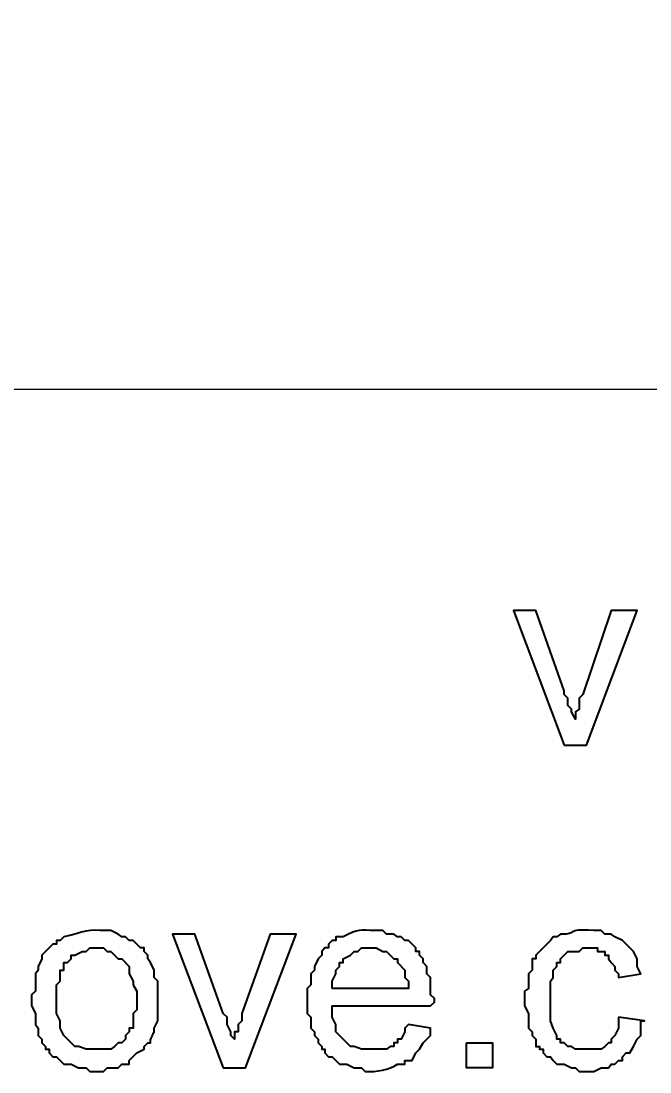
# Model space of a CAD drawing. Header units: millimetres. Extents: x -109 to -14.2, y -107.5 to -24.7.
# Drawn here: x -43.5 to -39.1, y -39.4 to -32.04 of the extents above; entities that cross this region are included whole.
import ezdxf

# ---------------------------------------------------------------- set-up
doc = ezdxf.new("R2010")
doc.units = ezdxf.units.MM
doc.header["$MEASUREMENT"] = 0
doc.layers.add('layer 1', color=7, linetype='Continuous')
doc.styles.get("Standard").update_dxf_attribs({"font": 'Deng.ttf'})
doc.dimstyles.get("Standard").update_dxf_attribs({"dimscale": 20, "dimtxt": 0.18, "dimasz": 0.18, "dimexe": 0.18, "dimexo": 0.0625, "dimgap": 0.09, "dimtad": 0, "dimtih": 1, "dimtoh": 1, "dimdec": 1, "dimzin": 0, "dimdsep": 46, "dimtxsty": 'Standard', "dimcen": 0.09, "dimadec": 0, "dimazin": 0, "dimtfac": 1, "dimtdec": 1, "dimtofl": 0, "dimtmove": 0, "dimatfit": 3, "dimfxl": 1, "dimtolj": 1, "dimtzin": 0, "dimarcsym": 0})

# ---------------------------------------------------------------- blocks, each defined once
blk = doc.blocks.new('*D6')
at = {"color": 0, "lineweight": -2, "transparency": 16777216}
for p, q in [((-85.3248, -35.8599), (-85.3248, -24.6807)), ((-33.3152, -35.8598), (-33.3152, -24.6806)), ((-81.7248, -28.2806), (-65.8387, -28.2806)), ((-36.9152, -28.2806), (-52.8013, -28.2806))]:
    blk.add_line(p, q, dxfattribs=at)
at = {"color": 0, "transparency": 16777216}
for points in [[(-81.7248, -27.6806), (-81.7248, -28.8806), (-85.3248, -28.2807)], [(-36.9152, -27.6806), (-36.9152, -28.8806), (-33.3152, -28.2806)]]:
    blk.add_solid(points, dxfattribs=at)
at = {"layer": 'Defpoints', "color": 0, "transparency": 16777216}
for p in [(-33.3152, -28.2806), (-85.3248, -37.1099), (-33.3152, -37.1098)]:
    blk.add_point(p, dxfattribs=at)
at = {"color": 0, "transparency": 16777216, "insert": (-59.32, -28.2806), "char_height": 3.6, "attachment_point": 5}
blk.add_mtext('\\A1;52.0', dxfattribs=at)

msp = doc.modelspace()

# ---------------------------------------------------------------- linework, layer by layer
at = {"layer": 'layer 1', "color": 0, "lineweight": 18}
msp.add_open_spline([(-85.323, -34.6167), (-85.323, -34.6167), (-33.3209, -34.6167), (-33.3209, -34.6167)], degree=3, dxfattribs=at)
at = {"layer": 'layer 1', "color": 0}
for points, knots in [([(-39.6969, -37.1077), (-39.6969, -37.1077), (-40.0518, -36.1655), (-40.0518, -36.1655), (-40.0518, -36.1655), (-40.0518, -36.1655), (-39.897, -36.1655), (-39.897, -36.1655), (-39.897, -36.1655), (-39.897, -36.1655), (-39.6969, -36.727), (-39.6969, -36.727), (-39.6969, -36.727), (-39.6969, -36.727), (-39.6969, -36.7528), (-39.6969, -36.7528), (-39.6969, -36.7528), (-39.6969, -36.7528), (-39.6711, -36.7786), (-39.6711, -36.7786), (-39.6711, -36.7786), (-39.6711, -36.7786), (-39.6711, -36.8302), (-39.6711, -36.8302), (-39.6711, -36.8302), (-39.6711, -36.8302), (-39.6453, -36.856), (-39.6453, -36.856), (-39.6453, -36.856), (-39.6453, -36.856), (-39.6453, -36.8754), (-39.6453, -36.8754), (-39.6453, -36.8754), (-39.6453, -36.8754), (-39.6195, -36.927), (-39.6195, -36.927), (-39.6195, -36.927), (-39.6195, -36.927), (-39.6195, -36.8754), (-39.6195, -36.8754), (-39.6195, -36.8754), (-39.6195, -36.8754), (-39.5937, -36.856), (-39.5937, -36.856), (-39.5937, -36.856), (-39.5937, -36.856), (-39.5937, -36.7786), (-39.5937, -36.7786), (-39.5937, -36.7786), (-39.5937, -36.7786), (-39.5678, -36.7528), (-39.5678, -36.7528), (-39.5678, -36.7528), (-39.5678, -36.7528), (-39.3678, -36.1655), (-39.3678, -36.1655), (-39.3678, -36.1655), (-39.3678, -36.1655), (-39.1871, -36.1655), (-39.1871, -36.1655), (-39.1871, -36.1655), (-39.1871, -36.1655), (-39.542, -37.1077), (-39.542, -37.1077), (-39.542, -37.1077), (-39.542, -37.1077), (-39.6969, -37.1077), (-39.6969, -37.1077)], [0, 0, 0, 0, 0.055556, 0.055556, 0.055556, 0.055556, 0.111111, 0.111111, 0.111111, 0.111111, 0.166667, 0.166667, 0.166667, 0.166667, 0.222222, 0.222222, 0.222222, 0.222222, 0.277778, 0.277778, 0.277778, 0.277778, 0.333333, 0.333333, 0.333333, 0.333333, 0.388889, 0.388889, 0.388889, 0.388889, 0.444444, 0.444444, 0.444444, 0.444444, 0.5, 0.5, 0.5, 0.5, 0.555556, 0.555556, 0.555556, 0.555556, 0.611111, 0.611111, 0.611111, 0.611111, 0.666667, 0.666667, 0.666667, 0.666667, 0.722222, 0.722222, 0.722222, 0.722222, 0.777778, 0.777778, 0.777778, 0.777778, 0.833333, 0.833333, 0.833333, 0.833333, 0.888889, 0.888889, 0.888889, 0.888889, 1, 1, 1, 1]), ([(-43.427, -38.8825), (-43.427, -38.8825), (-43.427, -38.8566), (-43.427, -38.8566), (-43.427, -38.8566), (-43.427, -38.8566), (-43.4012, -38.8308), (-43.4012, -38.8308), (-43.4012, -38.8308), (-43.4012, -38.8308), (-43.4012, -38.7082), (-43.4012, -38.7082), (-43.4012, -38.7082), (-43.4012, -38.7082), (-43.3818, -38.6824), (-43.3818, -38.6824), (-43.3818, -38.6824), (-43.3818, -38.6824), (-43.3818, -38.6566), (-43.3818, -38.6566), (-43.3818, -38.6566), (-43.3818, -38.6566), (-43.356, -38.6049), (-43.356, -38.6049), (-43.356, -38.6049), (-43.356, -38.6049), (-43.356, -38.5791), (-43.356, -38.5791), (-43.356, -38.5791), (-43.356, -38.5791), (-43.2786, -38.5017), (-43.2786, -38.5017), (-43.2786, -38.5017), (-43.2786, -38.5017), (-43.2528, -38.5017), (-43.2528, -38.5017), (-43.2528, -38.5017), (-43.2528, -38.5017), (-43.2528, -38.4759), (-43.2528, -38.4759), (-43.2528, -38.4759), (-43.2528, -38.4759), (-43.227, -38.4759), (-43.227, -38.4759), (-43.227, -38.4759), (-43.227, -38.4759), (-43.2011, -38.4501), (-43.2011, -38.4501), (-43.2011, -38.4501), (-43.1188, -38.4366), (-43.0405, -38.3934), (-42.9495, -38.4049), (-42.9495, -38.4049), (-42.9495, -38.4049), (-42.872, -38.4049), (-42.872, -38.4049), (-42.872, -38.4049), (-42.872, -38.4049), (-42.8204, -38.4307), (-42.8204, -38.4307), (-42.8204, -38.4307), (-42.8204, -38.4307), (-42.7946, -38.4501), (-42.7946, -38.4501), (-42.7946, -38.4501), (-42.7946, -38.4501), (-42.7688, -38.4501), (-42.7688, -38.4501), (-42.7688, -38.4501), (-42.7688, -38.4501), (-42.743, -38.4759), (-42.743, -38.4759), (-42.743, -38.4759), (-42.743, -38.4759), (-42.7171, -38.4759), (-42.7171, -38.4759), (-42.7171, -38.4759), (-42.7171, -38.4759), (-42.6655, -38.5275), (-42.6655, -38.5275), (-42.6655, -38.5275), (-42.6655, -38.5275), (-42.6397, -38.5275), (-42.6397, -38.5275), (-42.6397, -38.5275), (-42.6397, -38.5275), (-42.6397, -38.5533), (-42.6397, -38.5533), (-42.6397, -38.5533), (-42.6397, -38.5533), (-42.6139, -38.5791), (-42.6139, -38.5791), (-42.6139, -38.5791), (-42.6139, -38.5791), (-42.6139, -38.6049), (-42.6139, -38.6049), (-42.6139, -38.6049), (-42.6139, -38.6049), (-42.5945, -38.6308), (-42.5945, -38.6308), (-42.5945, -38.6308), (-42.5945, -38.6308), (-42.5687, -38.6824), (-42.5687, -38.6824), (-42.5687, -38.6824), (-42.5687, -38.6824), (-42.5687, -38.734), (-42.5687, -38.734), (-42.5687, -38.734), (-42.5687, -38.734), (-42.5429, -38.7598), (-42.5429, -38.7598), (-42.5429, -38.7598), (-42.5429, -38.7598), (-42.5429, -39.0373), (-42.5429, -39.0373), (-42.5429, -39.0373), (-42.5429, -39.0373), (-42.5687, -39.089), (-42.5687, -39.089), (-42.5687, -39.089), (-42.5687, -39.089), (-42.5687, -39.1148), (-42.5687, -39.1148), (-42.5687, -39.1148), (-42.5687, -39.1148), (-42.5945, -39.1664), (-42.5945, -39.1664), (-42.5945, -39.1664), (-42.5945, -39.1664), (-42.5945, -39.1922), (-42.5945, -39.1922), (-42.5945, -39.1922), (-42.5945, -39.1922), (-42.6139, -39.1922), (-42.6139, -39.1922), (-42.6139, -39.1922), (-42.6139, -39.1922), (-42.6397, -39.218), (-42.6397, -39.218), (-42.6397, -39.218), (-42.6397, -39.218), (-42.6397, -39.2374), (-42.6397, -39.2374), (-42.6397, -39.2374), (-42.6397, -39.2374), (-42.6913, -39.2632), (-42.6913, -39.2632), (-42.6913, -39.2632), (-42.6913, -39.2632), (-42.743, -39.3148), (-42.743, -39.3148), (-42.743, -39.3148), (-42.743, -39.3148), (-42.743, -39.3406), (-42.743, -39.3406), (-42.743, -39.3406), (-42.743, -39.3406), (-42.7946, -39.3406), (-42.7946, -39.3406), (-42.7946, -39.3406), (-42.7946, -39.3406), (-42.8204, -39.3665), (-42.8204, -39.3665), (-42.8204, -39.3665), (-42.8204, -39.3665), (-42.8978, -39.3665), (-42.8978, -39.3665), (-42.8978, -39.3665), (-42.8978, -39.3665), (-42.9237, -39.3923), (-42.9237, -39.3923), (-42.9237, -39.3923), (-42.9237, -39.3923), (-43.0205, -39.3923), (-43.0205, -39.3923), (-43.0205, -39.3923), (-43.0205, -39.3923), (-43.0463, -39.3665), (-43.0463, -39.3665), (-43.0463, -39.3665), (-43.0463, -39.3665), (-43.0979, -39.3665), (-43.0979, -39.3665), (-43.0979, -39.3665), (-43.0979, -39.3665), (-43.1495, -39.3406), (-43.1495, -39.3406), (-43.1495, -39.3406), (-43.1495, -39.3406), (-43.2011, -39.3406), (-43.2011, -39.3406), (-43.2011, -39.3406), (-43.2011, -39.3406), (-43.2528, -39.289), (-43.2528, -39.289), (-43.2528, -39.289), (-43.2528, -39.289), (-43.2786, -39.289), (-43.2786, -39.289), (-43.2786, -39.289), (-43.2786, -39.289), (-43.3044, -39.2632), (-43.3044, -39.2632), (-43.3044, -39.2632), (-43.3044, -39.2632), (-43.3044, -39.2374), (-43.3044, -39.2374), (-43.3044, -39.2374), (-43.3044, -39.2374), (-43.3302, -39.2374), (-43.3302, -39.2374), (-43.3302, -39.2374), (-43.3302, -39.2374), (-43.3302, -39.218), (-43.3302, -39.218), (-43.3302, -39.218), (-43.3302, -39.218), (-43.356, -39.1922), (-43.356, -39.1922), (-43.356, -39.1922), (-43.356, -39.1922), (-43.356, -39.1664), (-43.356, -39.1664), (-43.356, -39.1664), (-43.356, -39.1664), (-43.3818, -39.1406), (-43.3818, -39.1406), (-43.3818, -39.1406), (-43.3818, -39.1406), (-43.3818, -39.089), (-43.3818, -39.089), (-43.3818, -39.089), (-43.3818, -39.089), (-43.4012, -39.0631), (-43.4012, -39.0631), (-43.4012, -39.0631), (-43.4012, -39.0631), (-43.4012, -38.9857), (-43.4012, -38.9857), (-43.4012, -38.9857), (-43.4012, -38.9857), (-43.427, -38.9341), (-43.427, -38.9341), (-43.427, -38.9341), (-43.427, -38.9341), (-43.427, -38.8825), (-43.427, -38.8825)], [0, 0, 0, 0, 0.015873, 0.015873, 0.015873, 0.015873, 0.031746, 0.031746, 0.031746, 0.031746, 0.047619, 0.047619, 0.047619, 0.047619, 0.063492, 0.063492, 0.063492, 0.063492, 0.079365, 0.079365, 0.079365, 0.079365, 0.095238, 0.095238, 0.095238, 0.095238, 0.111111, 0.111111, 0.111111, 0.111111, 0.126984, 0.126984, 0.126984, 0.126984, 0.142857, 0.142857, 0.142857, 0.142857, 0.15873, 0.15873, 0.15873, 0.15873, 0.174603, 0.174603, 0.174603, 0.174603, 0.190476, 0.190476, 0.190476, 0.190476, 0.206349, 0.206349, 0.206349, 0.206349, 0.222222, 0.222222, 0.222222, 0.222222, 0.238095, 0.238095, 0.238095, 0.238095, 0.253968, 0.253968, 0.253968, 0.253968, 0.269841, 0.269841, 0.269841, 0.269841, 0.285714, 0.285714, 0.285714, 0.285714, 0.301587, 0.301587, 0.301587, 0.301587, 0.31746, 0.31746, 0.31746, 0.31746, 0.333333, 0.333333, 0.333333, 0.333333, 0.349206, 0.349206, 0.349206, 0.349206, 0.365079, 0.365079, 0.365079, 0.365079, 0.380952, 0.380952, 0.380952, 0.380952, 0.396825, 0.396825, 0.396825, 0.396825, 0.412698, 0.412698, 0.412698, 0.412698, 0.428571, 0.428571, 0.428571, 0.428571, 0.444444, 0.444444, 0.444444, 0.444444, 0.460317, 0.460317, 0.460317, 0.460317, 0.47619, 0.47619, 0.47619, 0.47619, 0.492063, 0.492063, 0.492063, 0.492064, 0.507937, 0.507937, 0.507937, 0.507937, 0.52381, 0.52381, 0.52381, 0.52381, 0.539683, 0.539683, 0.539683, 0.539683, 0.555556, 0.555556, 0.555556, 0.555556, 0.571429, 0.571429, 0.571429, 0.571429, 0.587302, 0.587302, 0.587302, 0.587302, 0.603175, 0.603175, 0.603175, 0.603175, 0.619048, 0.619048, 0.619048, 0.619048, 0.634921, 0.634921, 0.634921, 0.634921, 0.650794, 0.650794, 0.650794, 0.650794, 0.666667, 0.666667, 0.666667, 0.666667, 0.68254, 0.68254, 0.68254, 0.68254, 0.698413, 0.698413, 0.698413, 0.698413, 0.714286, 0.714286, 0.714286, 0.714286, 0.730159, 0.730159, 0.730159, 0.730159, 0.746032, 0.746032, 0.746032, 0.746032, 0.761905, 0.761905, 0.761905, 0.761905, 0.777778, 0.777778, 0.777778, 0.777778, 0.793651, 0.793651, 0.793651, 0.793651, 0.809524, 0.809524, 0.809524, 0.809524, 0.825397, 0.825397, 0.825397, 0.825397, 0.84127, 0.84127, 0.84127, 0.84127, 0.857143, 0.857143, 0.857143, 0.857143, 0.873016, 0.873016, 0.873016, 0.873016, 0.888889, 0.888889, 0.888889, 0.888889, 0.904762, 0.904762, 0.904762, 0.904762, 0.920635, 0.920635, 0.920635, 0.920635, 0.936508, 0.936508, 0.936508, 0.936508, 0.952381, 0.952381, 0.952381, 0.952381, 0.968254, 0.968254, 0.968254, 0.968254, 1, 1, 1, 1]), ([(-40.7875, -39.0631), (-40.7875, -39.0631), (-40.6327, -39.089), (-40.6327, -39.089), (-40.6327, -39.089), (-40.6327, -39.089), (-40.6327, -39.1406), (-40.6327, -39.1406), (-40.6327, -39.1406), (-40.6327, -39.1406), (-40.6843, -39.1922), (-40.6843, -39.1922), (-40.6843, -39.1922), (-40.6843, -39.1922), (-40.7101, -39.2374), (-40.7101, -39.2374), (-40.7101, -39.2374), (-40.7101, -39.2374), (-40.7359, -39.2632), (-40.7359, -39.2632), (-40.7359, -39.2632), (-40.7359, -39.2632), (-40.7617, -39.3148), (-40.7617, -39.3148), (-40.7617, -39.3148), (-40.7617, -39.3148), (-40.8134, -39.3148), (-40.8134, -39.3148), (-40.8134, -39.3148), (-40.8134, -39.3148), (-40.8134, -39.3406), (-40.8134, -39.3406), (-40.8134, -39.3406), (-40.8134, -39.3406), (-40.865, -39.3406), (-40.865, -39.3406), (-40.865, -39.3406), (-40.9243, -39.3834), (-41.0123, -39.3961), (-41.0908, -39.3923), (-41.0908, -39.3923), (-41.0908, -39.3923), (-41.1167, -39.3665), (-41.1167, -39.3665), (-41.1167, -39.3665), (-41.1167, -39.3665), (-41.1683, -39.3665), (-41.1683, -39.3665), (-41.1683, -39.3665), (-41.1683, -39.3665), (-41.2199, -39.3406), (-41.2199, -39.3406), (-41.2199, -39.3406), (-41.2199, -39.3406), (-41.2716, -39.3406), (-41.2716, -39.3406), (-41.2716, -39.3406), (-41.2716, -39.3406), (-41.3232, -39.289), (-41.3232, -39.289), (-41.3232, -39.289), (-41.3232, -39.289), (-41.349, -39.289), (-41.349, -39.289), (-41.349, -39.289), (-41.349, -39.289), (-41.3748, -39.2632), (-41.3748, -39.2632), (-41.3748, -39.2632), (-41.3748, -39.2632), (-41.3748, -39.2374), (-41.3748, -39.2374), (-41.3748, -39.2374), (-41.3748, -39.2374), (-41.3942, -39.2374), (-41.3942, -39.2374), (-41.3942, -39.2374), (-41.3942, -39.2374), (-41.3942, -39.218), (-41.3942, -39.218), (-41.3942, -39.218), (-41.3942, -39.218), (-41.42, -39.1922), (-41.42, -39.1922), (-41.42, -39.1922), (-41.42, -39.1922), (-41.42, -39.1664), (-41.42, -39.1664), (-41.42, -39.1664), (-41.42, -39.1664), (-41.4458, -39.1406), (-41.4458, -39.1406), (-41.4458, -39.1406), (-41.4458, -39.1406), (-41.4458, -39.1148), (-41.4458, -39.1148), (-41.4458, -39.1148), (-41.4458, -39.1148), (-41.4716, -39.089), (-41.4716, -39.089), (-41.4716, -39.089), (-41.4716, -39.089), (-41.4716, -39.0115), (-41.4716, -39.0115), (-41.4716, -39.0115), (-41.4716, -39.0115), (-41.4974, -38.9857), (-41.4974, -38.9857), (-41.4974, -38.9857), (-41.4974, -38.9857), (-41.4974, -38.8114), (-41.4974, -38.8114), (-41.4974, -38.8114), (-41.4974, -38.8114), (-41.4716, -38.7856), (-41.4716, -38.7856), (-41.4716, -38.7856), (-41.4716, -38.7856), (-41.4716, -38.7082), (-41.4716, -38.7082), (-41.4716, -38.7082), (-41.4716, -38.7082), (-41.4458, -38.6824), (-41.4458, -38.6824), (-41.4458, -38.6824), (-41.4458, -38.6824), (-41.4458, -38.6566), (-41.4458, -38.6566), (-41.4458, -38.6566), (-41.4458, -38.6566), (-41.42, -38.6049), (-41.42, -38.6049), (-41.42, -38.6049), (-41.42, -38.6049), (-41.3942, -38.5791), (-41.3942, -38.5791), (-41.3942, -38.5791), (-41.3942, -38.5791), (-41.3942, -38.5533), (-41.3942, -38.5533), (-41.3942, -38.5533), (-41.3942, -38.5533), (-41.3748, -38.5275), (-41.3748, -38.5275), (-41.3748, -38.5275), (-41.3748, -38.5275), (-41.349, -38.5275), (-41.349, -38.5275), (-41.349, -38.5275), (-41.349, -38.5275), (-41.349, -38.5017), (-41.349, -38.5017), (-41.349, -38.5017), (-41.349, -38.5017), (-41.3232, -38.4759), (-41.3232, -38.4759), (-41.3232, -38.4759), (-41.3232, -38.4759), (-41.2974, -38.4759), (-41.2974, -38.4759), (-41.2974, -38.4759), (-41.2974, -38.4759), (-41.2974, -38.4501), (-41.2974, -38.4501), (-41.2974, -38.4501), (-41.2974, -38.4501), (-41.2457, -38.4501), (-41.2457, -38.4501), (-41.2457, -38.4501), (-41.1316, -38.3905), (-41.1359, -38.4065), (-41.0134, -38.4049), (-41.0134, -38.4049), (-41.0134, -38.4049), (-40.9683, -38.4049), (-40.9683, -38.4049), (-40.9683, -38.4049), (-40.9683, -38.4049), (-40.9424, -38.4307), (-40.9424, -38.4307), (-40.9424, -38.4307), (-40.9424, -38.4307), (-40.8908, -38.4307), (-40.8908, -38.4307), (-40.8908, -38.4307), (-40.8908, -38.4307), (-40.865, -38.4501), (-40.865, -38.4501), (-40.865, -38.4501), (-40.865, -38.4501), (-40.8392, -38.4501), (-40.8392, -38.4501), (-40.8392, -38.4501), (-40.8392, -38.4501), (-40.8134, -38.4759), (-40.8134, -38.4759), (-40.8134, -38.4759), (-40.8134, -38.4759), (-40.7875, -38.4759), (-40.7875, -38.4759), (-40.7875, -38.4759), (-40.7875, -38.4759), (-40.7359, -38.5275), (-40.7359, -38.5275), (-40.7359, -38.5275), (-40.7359, -38.5275), (-40.7359, -38.5533), (-40.7359, -38.5533), (-40.7359, -38.5533), (-40.7359, -38.5533), (-40.7101, -38.5533), (-40.7101, -38.5533), (-40.7101, -38.5533), (-40.7101, -38.5533), (-40.7101, -38.5791), (-40.7101, -38.5791), (-40.7101, -38.5791), (-40.7101, -38.5791), (-40.6843, -38.6049), (-40.6843, -38.6049), (-40.6843, -38.6049), (-40.6843, -38.6049), (-40.6843, -38.6308), (-40.6843, -38.6308), (-40.6843, -38.6308), (-40.6843, -38.6308), (-40.6585, -38.6566), (-40.6585, -38.6566), (-40.6585, -38.6566), (-40.6585, -38.6566), (-40.6585, -38.7082), (-40.6585, -38.7082), (-40.6585, -38.7082), (-40.6585, -38.7082), (-40.6327, -38.734), (-40.6327, -38.734), (-40.6327, -38.734), (-40.6327, -38.734), (-40.6327, -38.8566), (-40.6327, -38.8566), (-40.6327, -38.8566), (-40.6327, -38.8566), (-40.6068, -38.8825), (-40.6068, -38.8825), (-40.6068, -38.8825), (-40.6068, -38.8825), (-40.6068, -38.9082), (-40.6068, -38.9082), (-40.6068, -38.9082), (-40.6068, -38.9082), (-40.6327, -38.9341), (-40.6327, -38.9341), (-40.6327, -38.9341), (-40.6327, -38.9341), (-41.3232, -38.9341), (-41.3232, -38.9341), (-41.3232, -38.9341), (-41.3232, -38.9341), (-41.3232, -39.0115), (-41.3232, -39.0115), (-41.3232, -39.0115), (-41.3232, -39.0115), (-41.2974, -39.0631), (-41.2974, -39.0631), (-41.2974, -39.0631), (-41.2974, -39.0631), (-41.2974, -39.1148), (-41.2974, -39.1148), (-41.2974, -39.1148), (-41.2974, -39.1148), (-41.1941, -39.218), (-41.1941, -39.218), (-41.1941, -39.218), (-41.1941, -39.218), (-41.1683, -39.218), (-41.1683, -39.218), (-41.1683, -39.218), (-41.1683, -39.218), (-41.1167, -39.2374), (-41.1167, -39.2374), (-41.1167, -39.2374), (-41.0586, -39.2374), (-41.0005, -39.2374), (-40.9424, -39.2374), (-40.9424, -39.2374), (-40.9424, -39.2374), (-40.9166, -39.218), (-40.9166, -39.218), (-40.9166, -39.218), (-40.9166, -39.218), (-40.8908, -39.218), (-40.8908, -39.218), (-40.8908, -39.218), (-40.8908, -39.218), (-40.8908, -39.1922), (-40.8908, -39.1922), (-40.8908, -39.1922), (-40.8908, -39.1922), (-40.865, -39.1922), (-40.865, -39.1922), (-40.865, -39.1922), (-40.865, -39.1922), (-40.865, -39.1664), (-40.865, -39.1664), (-40.865, -39.1664), (-40.865, -39.1664), (-40.8392, -39.1664), (-40.8392, -39.1664), (-40.8392, -39.1664), (-40.8392, -39.1664), (-40.8134, -39.1148), (-40.8134, -39.1148), (-40.8134, -39.1148), (-40.8134, -39.1148), (-40.8134, -39.089), (-40.8134, -39.089), (-40.8134, -39.089), (-40.8134, -39.089), (-40.7875, -39.0631), (-40.7875, -39.0631)], [0, 0, 0, 0, 0.012346, 0.012346, 0.012346, 0.012346, 0.024691, 0.024691, 0.024691, 0.024691, 0.037037, 0.037037, 0.037037, 0.037037, 0.049383, 0.049383, 0.049383, 0.049383, 0.061728, 0.061728, 0.061728, 0.061728, 0.074074, 0.074074, 0.074074, 0.074074, 0.08642, 0.08642, 0.08642, 0.08642, 0.098765, 0.098765, 0.098765, 0.098765, 0.111111, 0.111111, 0.111111, 0.111111, 0.123457, 0.123457, 0.123457, 0.123457, 0.135802, 0.135802, 0.135802, 0.135802, 0.148148, 0.148148, 0.148148, 0.148148, 0.160494, 0.160494, 0.160494, 0.160494, 0.17284, 0.17284, 0.17284, 0.17284, 0.185185, 0.185185, 0.185185, 0.185185, 0.197531, 0.197531, 0.197531, 0.197531, 0.209877, 0.209877, 0.209877, 0.209877, 0.222222, 0.222222, 0.222222, 0.222222, 0.234568, 0.234568, 0.234568, 0.234568, 0.246914, 0.246914, 0.246914, 0.246914, 0.259259, 0.259259, 0.259259, 0.259259, 0.271605, 0.271605, 0.271605, 0.271605, 0.283951, 0.283951, 0.283951, 0.283951, 0.296296, 0.296296, 0.296296, 0.296296, 0.308642, 0.308642, 0.308642, 0.308642, 0.320988, 0.320988, 0.320988, 0.320988, 0.333333, 0.333333, 0.333333, 0.333333, 0.345679, 0.345679, 0.345679, 0.345679, 0.358025, 0.358025, 0.358025, 0.358025, 0.37037, 0.37037, 0.37037, 0.37037, 0.382716, 0.382716, 0.382716, 0.382716, 0.395062, 0.395062, 0.395062, 0.395062, 0.407407, 0.407407, 0.407407, 0.407407, 0.419753, 0.419753, 0.419753, 0.419753, 0.432099, 0.432099, 0.432099, 0.432099, 0.444444, 0.444444, 0.444444, 0.444444, 0.45679, 0.45679, 0.45679, 0.45679, 0.469136, 0.469136, 0.469136, 0.469136, 0.481481, 0.481481, 0.481481, 0.481481, 0.493827, 0.493827, 0.493827, 0.493827, 0.506173, 0.506173, 0.506173, 0.506173, 0.518519, 0.518519, 0.518519, 0.518519, 0.530864, 0.530864, 0.530864, 0.530864, 0.54321, 0.54321, 0.54321, 0.54321, 0.555556, 0.555556, 0.555556, 0.555556, 0.567901, 0.567901, 0.567901, 0.567901, 0.580247, 0.580247, 0.580247, 0.580247, 0.592593, 0.592593, 0.592593, 0.592593, 0.604938, 0.604938, 0.604938, 0.604938, 0.617284, 0.617284, 0.617284, 0.617284, 0.62963, 0.62963, 0.62963, 0.62963, 0.641975, 0.641975, 0.641975, 0.641975, 0.654321, 0.654321, 0.654321, 0.654321, 0.666667, 0.666667, 0.666667, 0.666667, 0.679012, 0.679012, 0.679012, 0.679012, 0.691358, 0.691358, 0.691358, 0.691358, 0.703704, 0.703704, 0.703704, 0.703704, 0.716049, 0.716049, 0.716049, 0.716049, 0.728395, 0.728395, 0.728395, 0.728395, 0.740741, 0.740741, 0.740741, 0.740741, 0.753086, 0.753086, 0.753086, 0.753086, 0.765432, 0.765432, 0.765432, 0.765432, 0.777778, 0.777778, 0.777778, 0.777778, 0.790123, 0.790123, 0.790123, 0.790123, 0.802469, 0.802469, 0.802469, 0.802469, 0.814815, 0.814815, 0.814815, 0.814815, 0.82716, 0.82716, 0.82716, 0.827161, 0.839506, 0.839506, 0.839506, 0.839506, 0.851852, 0.851852, 0.851852, 0.851852, 0.864198, 0.864198, 0.864198, 0.864198, 0.876543, 0.876543, 0.876543, 0.876543, 0.888889, 0.888889, 0.888889, 0.888889, 0.901235, 0.901235, 0.901235, 0.901235, 0.91358, 0.91358, 0.91358, 0.91358, 0.925926, 0.925926, 0.925926, 0.925926, 0.938272, 0.938272, 0.938272, 0.938272, 0.950617, 0.950617, 0.950617, 0.950617, 0.962963, 0.962963, 0.962963, 0.962963, 0.975309, 0.975309, 0.975309, 0.975309, 1, 1, 1, 1]), ([(-39.3162, -39.0115), (-39.3162, -39.0115), (-39.1354, -39.0373), (-39.1354, -39.0373), (-39.1354, -39.0373), (-39.1354, -39.0373), (-39.1613, -39.0373), (-39.1613, -39.0373), (-39.1613, -39.0373), (-39.1613, -39.0373), (-39.1613, -39.1406), (-39.1613, -39.1406), (-39.1613, -39.1406), (-39.1613, -39.1406), (-39.1871, -39.1664), (-39.1871, -39.1664), (-39.1871, -39.1664), (-39.1871, -39.1664), (-39.2129, -39.218), (-39.2129, -39.218), (-39.2129, -39.218), (-39.2129, -39.218), (-39.2387, -39.2632), (-39.2387, -39.2632), (-39.2387, -39.2632), (-39.2387, -39.2632), (-39.2645, -39.2632), (-39.2645, -39.2632), (-39.2645, -39.2632), (-39.2645, -39.2632), (-39.2903, -39.289), (-39.2903, -39.289), (-39.2903, -39.289), (-39.2903, -39.289), (-39.2903, -39.3148), (-39.2903, -39.3148), (-39.2903, -39.3148), (-39.2903, -39.3148), (-39.3162, -39.3148), (-39.3162, -39.3148), (-39.3162, -39.3148), (-39.3162, -39.3148), (-39.342, -39.3406), (-39.342, -39.3406), (-39.342, -39.3406), (-39.342, -39.3406), (-39.3678, -39.3406), (-39.3678, -39.3406), (-39.3678, -39.3406), (-39.3678, -39.3406), (-39.3871, -39.3665), (-39.3871, -39.3665), (-39.3871, -39.3665), (-39.3871, -39.3665), (-39.4388, -39.3665), (-39.4388, -39.3665), (-39.4388, -39.3665), (-39.4388, -39.3665), (-39.4904, -39.3923), (-39.4904, -39.3923), (-39.4904, -39.3923), (-39.4904, -39.3923), (-39.5937, -39.3923), (-39.5937, -39.3923), (-39.5937, -39.3923), (-39.5937, -39.3923), (-39.6195, -39.3665), (-39.6195, -39.3665), (-39.6195, -39.3665), (-39.6195, -39.3665), (-39.6453, -39.3665), (-39.6453, -39.3665), (-39.6453, -39.3665), (-39.6453, -39.3665), (-39.6969, -39.3406), (-39.6969, -39.3406), (-39.6969, -39.3406), (-39.6969, -39.3406), (-39.7485, -39.3406), (-39.7485, -39.3406), (-39.7485, -39.3406), (-39.7485, -39.3406), (-39.7743, -39.3148), (-39.7743, -39.3148), (-39.7743, -39.3148), (-39.7743, -39.3148), (-39.7937, -39.289), (-39.7937, -39.289), (-39.7937, -39.289), (-39.7937, -39.289), (-39.8195, -39.289), (-39.8195, -39.289), (-39.8195, -39.289), (-39.8195, -39.289), (-39.8453, -39.2632), (-39.8453, -39.2632), (-39.8453, -39.2632), (-39.8453, -39.2632), (-39.8453, -39.2374), (-39.8453, -39.2374), (-39.8453, -39.2374), (-39.8453, -39.2374), (-39.8711, -39.2374), (-39.8711, -39.2374), (-39.8711, -39.2374), (-39.8711, -39.2374), (-39.8711, -39.218), (-39.8711, -39.218), (-39.8711, -39.218), (-39.8711, -39.218), (-39.897, -39.218), (-39.897, -39.218), (-39.897, -39.218), (-39.897, -39.218), (-39.897, -39.1664), (-39.897, -39.1664), (-39.897, -39.1664), (-39.897, -39.1664), (-39.9228, -39.1406), (-39.9228, -39.1406), (-39.9228, -39.1406), (-39.9228, -39.1406), (-39.9228, -39.1148), (-39.9228, -39.1148), (-39.9228, -39.1148), (-39.9228, -39.1148), (-39.9486, -39.089), (-39.9486, -39.089), (-39.9486, -39.089), (-39.9486, -39.089), (-39.9486, -38.9857), (-39.9486, -38.9857), (-39.9486, -38.9857), (-39.9486, -38.9857), (-39.9744, -38.9341), (-39.9744, -38.9341), (-39.9744, -38.9341), (-39.9744, -38.9341), (-39.9744, -38.8308), (-39.9744, -38.8308), (-39.9744, -38.8308), (-39.9744, -38.8308), (-39.9486, -38.8114), (-39.9486, -38.8114), (-39.9486, -38.8114), (-39.9486, -38.8114), (-39.9486, -38.7082), (-39.9486, -38.7082), (-39.9486, -38.7082), (-39.9486, -38.7082), (-39.9228, -38.6824), (-39.9228, -38.6824), (-39.9228, -38.6824), (-39.9228, -38.6824), (-39.9228, -38.6049), (-39.9228, -38.6049), (-39.9228, -38.6049), (-39.9228, -38.6049), (-39.897, -38.6049), (-39.897, -38.6049), (-39.897, -38.6049), (-39.897, -38.6049), (-39.897, -38.5791), (-39.897, -38.5791), (-39.897, -38.5791), (-39.897, -38.5791), (-39.7937, -38.4759), (-39.7937, -38.4759), (-39.7937, -38.4759), (-39.7937, -38.4759), (-39.7743, -38.4501), (-39.7743, -38.4501), (-39.7743, -38.4501), (-39.7743, -38.4501), (-39.7485, -38.4501), (-39.7485, -38.4501), (-39.7485, -38.4501), (-39.7485, -38.4501), (-39.7227, -38.4307), (-39.7227, -38.4307), (-39.7227, -38.4307), (-39.592, -38.4364), (-39.7072, -38.3923), (-39.4904, -38.4049), (-39.4904, -38.4049), (-39.4904, -38.4049), (-39.4388, -38.4049), (-39.4388, -38.4049), (-39.4388, -38.4049), (-39.4388, -38.4049), (-39.413, -38.4307), (-39.413, -38.4307), (-39.413, -38.4307), (-39.413, -38.4307), (-39.3678, -38.4307), (-39.3678, -38.4307), (-39.3678, -38.4307), (-39.3678, -38.4307), (-39.342, -38.4501), (-39.342, -38.4501), (-39.342, -38.4501), (-39.342, -38.4501), (-39.2903, -38.4759), (-39.2903, -38.4759), (-39.2903, -38.4759), (-39.2903, -38.4759), (-39.2129, -38.5533), (-39.2129, -38.5533), (-39.2129, -38.5533), (-39.2129, -38.5533), (-39.1871, -38.6049), (-39.1871, -38.6049), (-39.1871, -38.6049), (-39.1871, -38.6049), (-39.1871, -38.6566), (-39.1871, -38.6566), (-39.1871, -38.6566), (-39.1871, -38.6566), (-39.1613, -38.7082), (-39.1613, -38.7082), (-39.1613, -38.7082), (-39.1613, -38.7082), (-39.3162, -38.734), (-39.3162, -38.734), (-39.3162, -38.734), (-39.3162, -38.734), (-39.3162, -38.7082), (-39.3162, -38.7082), (-39.3162, -38.7082), (-39.3162, -38.7082), (-39.342, -38.6824), (-39.342, -38.6824), (-39.342, -38.6824), (-39.342, -38.6824), (-39.342, -38.6566), (-39.342, -38.6566), (-39.342, -38.6566), (-39.342, -38.6566), (-39.3678, -38.6308), (-39.3678, -38.6308), (-39.3678, -38.6308), (-39.3678, -38.6308), (-39.3871, -38.6049), (-39.3871, -38.6049), (-39.3871, -38.6049), (-39.3871, -38.6049), (-39.3871, -38.5791), (-39.3871, -38.5791), (-39.3871, -38.5791), (-39.3871, -38.5791), (-39.413, -38.5791), (-39.413, -38.5791), (-39.413, -38.5791), (-39.413, -38.5791), (-39.413, -38.5533), (-39.413, -38.5533), (-39.413, -38.5533), (-39.413, -38.5533), (-39.4646, -38.5533), (-39.4646, -38.5533), (-39.4646, -38.5533), (-39.4646, -38.5533), (-39.4646, -38.5275), (-39.4646, -38.5275), (-39.4646, -38.5275), (-39.4646, -38.5275), (-39.5678, -38.5275), (-39.5678, -38.5275), (-39.5678, -38.5275), (-39.5678, -38.5275), (-39.5937, -38.5533), (-39.5937, -38.5533), (-39.5937, -38.5533), (-39.5937, -38.5533), (-39.6711, -38.5533), (-39.6711, -38.5533), (-39.6711, -38.5533), (-39.6711, -38.5533), (-39.7227, -38.6049), (-39.7227, -38.6049), (-39.7227, -38.6049), (-39.7227, -38.6049), (-39.7227, -38.6308), (-39.7227, -38.6308), (-39.7227, -38.6308), (-39.7227, -38.6308), (-39.7485, -38.6308), (-39.7485, -38.6308), (-39.7485, -38.6308), (-39.7485, -38.6308), (-39.7485, -38.6566), (-39.7485, -38.6566), (-39.7485, -38.6566), (-39.7485, -38.6566), (-39.7743, -38.6824), (-39.7743, -38.6824), (-39.7743, -38.6824), (-39.7743, -38.6824), (-39.7743, -38.734), (-39.7743, -38.734), (-39.7743, -38.734), (-39.7743, -38.734), (-39.7937, -38.7598), (-39.7937, -38.7598), (-39.7937, -38.7598), (-39.7937, -38.7598), (-39.7937, -39.0373), (-39.7937, -39.0373), (-39.7937, -39.0373), (-39.7937, -39.0373), (-39.7743, -39.089), (-39.7743, -39.089), (-39.7743, -39.089), (-39.7743, -39.089), (-39.7485, -39.1406), (-39.7485, -39.1406), (-39.7485, -39.1406), (-39.7485, -39.1406), (-39.7485, -39.1664), (-39.7485, -39.1664), (-39.7485, -39.1664), (-39.7485, -39.1664), (-39.7227, -39.1664), (-39.7227, -39.1664), (-39.7227, -39.1664), (-39.7227, -39.1664), (-39.7227, -39.1922), (-39.7227, -39.1922), (-39.7227, -39.1922), (-39.7227, -39.1922), (-39.6969, -39.1922), (-39.6969, -39.1922), (-39.6969, -39.1922), (-39.6969, -39.1922), (-39.6711, -39.218), (-39.6711, -39.218), (-39.6711, -39.218), (-39.6711, -39.218), (-39.6453, -39.218), (-39.6453, -39.218), (-39.6453, -39.218), (-39.6453, -39.218), (-39.6195, -39.2374), (-39.6195, -39.2374), (-39.6195, -39.2374), (-39.6195, -39.2374), (-39.4388, -39.2374), (-39.4388, -39.2374), (-39.4388, -39.2374), (-39.4388, -39.2374), (-39.413, -39.218), (-39.413, -39.218), (-39.413, -39.218), (-39.413, -39.218), (-39.3871, -39.1922), (-39.3871, -39.1922), (-39.3871, -39.1922), (-39.3871, -39.1922), (-39.3678, -39.1922), (-39.3678, -39.1922), (-39.3678, -39.1922), (-39.3678, -39.1922), (-39.3678, -39.1664), (-39.3678, -39.1664), (-39.3678, -39.1664), (-39.3678, -39.1664), (-39.342, -39.1406), (-39.342, -39.1406), (-39.342, -39.1406), (-39.342, -39.1406), (-39.3162, -39.089), (-39.3162, -39.089), (-39.3162, -39.089), (-39.3162, -39.089), (-39.3162, -39.0115), (-39.3162, -39.0115)], [0, 0, 0, 0, 0.010526, 0.010526, 0.010526, 0.010526, 0.021053, 0.021053, 0.021053, 0.021053, 0.031579, 0.031579, 0.031579, 0.031579, 0.042105, 0.042105, 0.042105, 0.042105, 0.052632, 0.052632, 0.052632, 0.052632, 0.063158, 0.063158, 0.063158, 0.063158, 0.073684, 0.073684, 0.073684, 0.073684, 0.084211, 0.084211, 0.084211, 0.084211, 0.094737, 0.094737, 0.094737, 0.094737, 0.105263, 0.105263, 0.105263, 0.105263, 0.115789, 0.115789, 0.115789, 0.115789, 0.126316, 0.126316, 0.126316, 0.126316, 0.136842, 0.136842, 0.136842, 0.136842, 0.147368, 0.147368, 0.147368, 0.147368, 0.157895, 0.157895, 0.157895, 0.157895, 0.168421, 0.168421, 0.168421, 0.168421, 0.178947, 0.178947, 0.178947, 0.178947, 0.189474, 0.189474, 0.189474, 0.189474, 0.2, 0.2, 0.2, 0.2, 0.210526, 0.210526, 0.210526, 0.210526, 0.221053, 0.221053, 0.221053, 0.221053, 0.231579, 0.231579, 0.231579, 0.231579, 0.242105, 0.242105, 0.242105, 0.242105, 0.252632, 0.252632, 0.252632, 0.252632, 0.263158, 0.263158, 0.263158, 0.263158, 0.273684, 0.273684, 0.273684, 0.273684, 0.284211, 0.284211, 0.284211, 0.284211, 0.294737, 0.294737, 0.294737, 0.294737, 0.305263, 0.305263, 0.305263, 0.305263, 0.315789, 0.315789, 0.315789, 0.315789, 0.326316, 0.326316, 0.326316, 0.326316, 0.336842, 0.336842, 0.336842, 0.336842, 0.347368, 0.347368, 0.347368, 0.347368, 0.357895, 0.357895, 0.357895, 0.357895, 0.368421, 0.368421, 0.368421, 0.368421, 0.378947, 0.378947, 0.378947, 0.378947, 0.389474, 0.389474, 0.389474, 0.389474, 0.4, 0.4, 0.4, 0.4, 0.410526, 0.410526, 0.410526, 0.410526, 0.421053, 0.421053, 0.421053, 0.421053, 0.431579, 0.431579, 0.431579, 0.431579, 0.442105, 0.442105, 0.442105, 0.442105, 0.452632, 0.452632, 0.452632, 0.452632, 0.463158, 0.463158, 0.463158, 0.463158, 0.473684, 0.473684, 0.473684, 0.473684, 0.484211, 0.484211, 0.484211, 0.484211, 0.494737, 0.494737, 0.494737, 0.494737, 0.505263, 0.505263, 0.505263, 0.505263, 0.515789, 0.515789, 0.515789, 0.515789, 0.526316, 0.526316, 0.526316, 0.526316, 0.536842, 0.536842, 0.536842, 0.536842, 0.547368, 0.547368, 0.547368, 0.547368, 0.557895, 0.557895, 0.557895, 0.557895, 0.568421, 0.568421, 0.568421, 0.568421, 0.578947, 0.578947, 0.578947, 0.578947, 0.589474, 0.589474, 0.589474, 0.589474, 0.6, 0.6, 0.6, 0.6, 0.610526, 0.610526, 0.610526, 0.610526, 0.621053, 0.621053, 0.621053, 0.621053, 0.631579, 0.631579, 0.631579, 0.631579, 0.642105, 0.642105, 0.642105, 0.642105, 0.652632, 0.652632, 0.652632, 0.652632, 0.663158, 0.663158, 0.663158, 0.663158, 0.673684, 0.673684, 0.673684, 0.673684, 0.684211, 0.684211, 0.684211, 0.684211, 0.694737, 0.694737, 0.694737, 0.694737, 0.705263, 0.705263, 0.705263, 0.705263, 0.715789, 0.715789, 0.715789, 0.715789, 0.726316, 0.726316, 0.726316, 0.726316, 0.736842, 0.736842, 0.736842, 0.736842, 0.747368, 0.747368, 0.747368, 0.747368, 0.757895, 0.757895, 0.757895, 0.757895, 0.768421, 0.768421, 0.768421, 0.768421, 0.778947, 0.778947, 0.778947, 0.778947, 0.789474, 0.789474, 0.789474, 0.789474, 0.8, 0.8, 0.8, 0.8, 0.810526, 0.810526, 0.810526, 0.810526, 0.821053, 0.821053, 0.821053, 0.821053, 0.831579, 0.831579, 0.831579, 0.831579, 0.842105, 0.842105, 0.842105, 0.842105, 0.852632, 0.852632, 0.852632, 0.852632, 0.863158, 0.863158, 0.863158, 0.863158, 0.873684, 0.873684, 0.873684, 0.873684, 0.884211, 0.884211, 0.884211, 0.884211, 0.894737, 0.894737, 0.894737, 0.894737, 0.905263, 0.905263, 0.905263, 0.905263, 0.915789, 0.915789, 0.915789, 0.915789, 0.926316, 0.926316, 0.926316, 0.926316, 0.936842, 0.936842, 0.936842, 0.936842, 0.947368, 0.947368, 0.947368, 0.947368, 0.957895, 0.957895, 0.957895, 0.957895, 0.968421, 0.968421, 0.968421, 0.968421, 0.978947, 0.978947, 0.978947, 0.978947, 1, 1, 1, 1]), ([(-42.0847, -39.3665), (-42.0847, -39.3665), (-42.4396, -38.4307), (-42.4396, -38.4307), (-42.4396, -38.4307), (-42.4396, -38.4307), (-42.2848, -38.4307), (-42.2848, -38.4307), (-42.2848, -38.4307), (-42.2848, -38.4307), (-42.0847, -38.9857), (-42.0847, -38.9857), (-42.0847, -38.9857), (-42.0847, -38.9857), (-42.0589, -39.0115), (-42.0589, -39.0115), (-42.0589, -39.0115), (-42.0589, -39.0115), (-42.0589, -39.0631), (-42.0589, -39.0631), (-42.0589, -39.0631), (-42.0589, -39.0631), (-42.0331, -39.1148), (-42.0331, -39.1148), (-42.0331, -39.1148), (-42.0331, -39.1148), (-42.0331, -39.1406), (-42.0331, -39.1406), (-42.0331, -39.1406), (-42.0331, -39.1406), (-42.0073, -39.1664), (-42.0073, -39.1664), (-42.0073, -39.1664), (-42.0073, -39.1664), (-42.0073, -39.1148), (-42.0073, -39.1148), (-42.0073, -39.1148), (-42.0073, -39.1148), (-41.9814, -39.1148), (-41.9814, -39.1148), (-41.9814, -39.1148), (-41.9814, -39.1148), (-41.9814, -39.0631), (-41.9814, -39.0631), (-41.9814, -39.0631), (-41.9814, -39.0631), (-41.9556, -39.0373), (-41.9556, -39.0373), (-41.9556, -39.0373), (-41.9556, -39.0373), (-41.9556, -38.9857), (-41.9556, -38.9857), (-41.9556, -38.9857), (-41.9556, -38.9857), (-41.7556, -38.4307), (-41.7556, -38.4307), (-41.7556, -38.4307), (-41.7556, -38.4307), (-41.5749, -38.4307), (-41.5749, -38.4307), (-41.5749, -38.4307), (-41.5749, -38.4307), (-41.9298, -39.3665), (-41.9298, -39.3665), (-41.9298, -39.3665), (-41.9298, -39.3665), (-42.0847, -39.3665), (-42.0847, -39.3665)], [0, 0, 0, 0, 0.055556, 0.055556, 0.055556, 0.055556, 0.111111, 0.111111, 0.111111, 0.111111, 0.166667, 0.166667, 0.166667, 0.166667, 0.222222, 0.222222, 0.222222, 0.222222, 0.277778, 0.277778, 0.277778, 0.277778, 0.333333, 0.333333, 0.333333, 0.333333, 0.388889, 0.388889, 0.388889, 0.388889, 0.444444, 0.444444, 0.444444, 0.444444, 0.5, 0.5, 0.5, 0.5, 0.555556, 0.555556, 0.555556, 0.555556, 0.611111, 0.611111, 0.611111, 0.611111, 0.666667, 0.666667, 0.666667, 0.666667, 0.722222, 0.722222, 0.722222, 0.722222, 0.777778, 0.777778, 0.777778, 0.777778, 0.833333, 0.833333, 0.833333, 0.833333, 0.888889, 0.888889, 0.888889, 0.888889, 1, 1, 1, 1]), ([(-43.2528, -38.8825), (-43.2528, -38.8825), (-43.2528, -38.9857), (-43.2528, -38.9857), (-43.2528, -38.9857), (-43.2528, -38.9857), (-43.227, -39.0373), (-43.227, -39.0373), (-43.227, -39.0373), (-43.227, -39.0373), (-43.227, -39.089), (-43.227, -39.089), (-43.227, -39.089), (-43.227, -39.089), (-43.2011, -39.1406), (-43.2011, -39.1406), (-43.2011, -39.1406), (-43.2011, -39.1406), (-43.1237, -39.218), (-43.1237, -39.218), (-43.1237, -39.218), (-43.1237, -39.218), (-43.0979, -39.218), (-43.0979, -39.218), (-43.0979, -39.218), (-43.0979, -39.218), (-43.0463, -39.2374), (-43.0463, -39.2374), (-43.0463, -39.2374), (-43.0463, -39.2374), (-42.872, -39.2374), (-42.872, -39.2374), (-42.872, -39.2374), (-42.872, -39.2374), (-42.8462, -39.218), (-42.8462, -39.218), (-42.8462, -39.218), (-42.8462, -39.218), (-42.8204, -39.1922), (-42.8204, -39.1922), (-42.8204, -39.1922), (-42.8204, -39.1922), (-42.7946, -39.1922), (-42.7946, -39.1922), (-42.7946, -39.1922), (-42.7946, -39.1922), (-42.7688, -39.1664), (-42.7688, -39.1664), (-42.7688, -39.1664), (-42.7688, -39.1664), (-42.7688, -39.1406), (-42.7688, -39.1406), (-42.7688, -39.1406), (-42.7688, -39.1406), (-42.743, -39.1148), (-42.743, -39.1148), (-42.743, -39.1148), (-42.743, -39.1148), (-42.743, -39.089), (-42.743, -39.089), (-42.743, -39.089), (-42.743, -39.089), (-42.7171, -39.089), (-42.7171, -39.089), (-42.7171, -39.089), (-42.7171, -39.089), (-42.7171, -38.9857), (-42.7171, -38.9857), (-42.7171, -38.9857), (-42.7171, -38.9857), (-42.6913, -38.9599), (-42.6913, -38.9599), (-42.6913, -38.9599), (-42.6913, -38.9599), (-42.6913, -38.8308), (-42.6913, -38.8308), (-42.6913, -38.8308), (-42.6913, -38.8308), (-42.7171, -38.7856), (-42.7171, -38.7856), (-42.7171, -38.7856), (-42.7171, -38.7856), (-42.7171, -38.7598), (-42.7171, -38.7598), (-42.7171, -38.7598), (-42.7171, -38.7598), (-42.743, -38.7082), (-42.743, -38.7082), (-42.743, -38.7082), (-42.743, -38.7082), (-42.743, -38.6566), (-42.743, -38.6566), (-42.743, -38.6566), (-42.743, -38.6566), (-42.7946, -38.6049), (-42.7946, -38.6049), (-42.7946, -38.6049), (-42.7946, -38.6049), (-42.8204, -38.6049), (-42.8204, -38.6049), (-42.8204, -38.6049), (-42.8204, -38.6049), (-42.872, -38.5533), (-42.872, -38.5533), (-42.872, -38.5533), (-42.872, -38.5533), (-42.8978, -38.5533), (-42.8978, -38.5533), (-42.8978, -38.5533), (-42.8978, -38.5533), (-42.9237, -38.5275), (-42.9237, -38.5275), (-42.9237, -38.5275), (-42.9237, -38.5275), (-43.0205, -38.5275), (-43.0205, -38.5275), (-43.0205, -38.5275), (-43.0205, -38.5275), (-43.0463, -38.5533), (-43.0463, -38.5533), (-43.0463, -38.5533), (-43.0463, -38.5533), (-43.0721, -38.5533), (-43.0721, -38.5533), (-43.0721, -38.5533), (-43.0721, -38.5533), (-43.1237, -38.5791), (-43.1237, -38.5791), (-43.1237, -38.5791), (-43.1237, -38.5791), (-43.1495, -38.5791), (-43.1495, -38.5791), (-43.1495, -38.5791), (-43.1495, -38.5791), (-43.1495, -38.6049), (-43.1495, -38.6049), (-43.1495, -38.6049), (-43.1495, -38.6049), (-43.1753, -38.6308), (-43.1753, -38.6308), (-43.1753, -38.6308), (-43.1753, -38.6308), (-43.2011, -38.6308), (-43.2011, -38.6308), (-43.2011, -38.6308), (-43.2011, -38.6308), (-43.2011, -38.6824), (-43.2011, -38.6824), (-43.2011, -38.6824), (-43.2011, -38.6824), (-43.227, -38.6824), (-43.227, -38.6824), (-43.227, -38.6824), (-43.227, -38.6824), (-43.227, -38.7598), (-43.227, -38.7598), (-43.227, -38.7598), (-43.227, -38.7598), (-43.2528, -38.7856), (-43.2528, -38.7856), (-43.2528, -38.7856), (-43.2528, -38.7856), (-43.2528, -38.8825), (-43.2528, -38.8825)], [0, 0, 0, 0, 0.02381, 0.02381, 0.02381, 0.02381, 0.047619, 0.047619, 0.047619, 0.047619, 0.071429, 0.071429, 0.071429, 0.071429, 0.095238, 0.095238, 0.095238, 0.095238, 0.119048, 0.119048, 0.119048, 0.119048, 0.142857, 0.142857, 0.142857, 0.142857, 0.166667, 0.166667, 0.166667, 0.166667, 0.190476, 0.190476, 0.190476, 0.190476, 0.214286, 0.214286, 0.214286, 0.214286, 0.238095, 0.238095, 0.238095, 0.238095, 0.261905, 0.261905, 0.261905, 0.261905, 0.285714, 0.285714, 0.285714, 0.285714, 0.309524, 0.309524, 0.309524, 0.309524, 0.333333, 0.333333, 0.333333, 0.333333, 0.357143, 0.357143, 0.357143, 0.357143, 0.380952, 0.380952, 0.380952, 0.380952, 0.404762, 0.404762, 0.404762, 0.404762, 0.428571, 0.428571, 0.428571, 0.428571, 0.452381, 0.452381, 0.452381, 0.452381, 0.47619, 0.47619, 0.47619, 0.47619, 0.5, 0.5, 0.5, 0.5, 0.52381, 0.52381, 0.52381, 0.52381, 0.547619, 0.547619, 0.547619, 0.547619, 0.571429, 0.571429, 0.571429, 0.571429, 0.595238, 0.595238, 0.595238, 0.595238, 0.619048, 0.619048, 0.619048, 0.619048, 0.642857, 0.642857, 0.642857, 0.642857, 0.666667, 0.666667, 0.666667, 0.666667, 0.690476, 0.690476, 0.690476, 0.690476, 0.714286, 0.714286, 0.714286, 0.714286, 0.738095, 0.738095, 0.738095, 0.738095, 0.761905, 0.761905, 0.761905, 0.761905, 0.785714, 0.785714, 0.785714, 0.785714, 0.809524, 0.809524, 0.809524, 0.809524, 0.833333, 0.833333, 0.833333, 0.833333, 0.857143, 0.857143, 0.857143, 0.857143, 0.880952, 0.880952, 0.880952, 0.880952, 0.904762, 0.904762, 0.904762, 0.904762, 0.928571, 0.928571, 0.928571, 0.928571, 0.952381, 0.952381, 0.952381, 0.952381, 1, 1, 1, 1]), ([(-41.3232, -38.8114), (-41.3232, -38.8114), (-40.7875, -38.8114), (-40.7875, -38.8114), (-40.7875, -38.8114), (-40.7875, -38.8114), (-40.7875, -38.7598), (-40.7875, -38.7598), (-40.7875, -38.7598), (-40.7875, -38.7598), (-40.8134, -38.734), (-40.8134, -38.734), (-40.8134, -38.734), (-40.8134, -38.734), (-40.8134, -38.6824), (-40.8134, -38.6824), (-40.8134, -38.6824), (-40.8134, -38.6824), (-40.865, -38.6308), (-40.865, -38.6308), (-40.865, -38.6308), (-40.865, -38.6308), (-40.865, -38.6049), (-40.865, -38.6049), (-40.865, -38.6049), (-40.865, -38.6049), (-40.8908, -38.6049), (-40.8908, -38.6049), (-40.8908, -38.6049), (-40.8908, -38.6049), (-40.9424, -38.5533), (-40.9424, -38.5533), (-40.9424, -38.5533), (-40.9424, -38.5533), (-40.9683, -38.5533), (-40.9683, -38.5533), (-40.9683, -38.5533), (-40.9683, -38.5533), (-41.0134, -38.5275), (-41.0134, -38.5275), (-41.0134, -38.5275), (-41.0134, -38.5275), (-41.1167, -38.5275), (-41.1167, -38.5275), (-41.1167, -38.5275), (-41.1167, -38.5275), (-41.1425, -38.5533), (-41.1425, -38.5533), (-41.1425, -38.5533), (-41.1425, -38.5533), (-41.1683, -38.5533), (-41.1683, -38.5533), (-41.1683, -38.5533), (-41.1683, -38.5533), (-41.1941, -38.5791), (-41.1941, -38.5791), (-41.1941, -38.5791), (-41.1941, -38.5791), (-41.2457, -38.6049), (-41.2457, -38.6049), (-41.2457, -38.6049), (-41.2457, -38.6049), (-41.2457, -38.6308), (-41.2457, -38.6308), (-41.2457, -38.6308), (-41.2457, -38.6308), (-41.2716, -38.6308), (-41.2716, -38.6308), (-41.2716, -38.6308), (-41.2716, -38.6308), (-41.2716, -38.6566), (-41.2716, -38.6566), (-41.2716, -38.6566), (-41.2716, -38.6566), (-41.2974, -38.6824), (-41.2974, -38.6824), (-41.2974, -38.6824), (-41.2974, -38.6824), (-41.2974, -38.7082), (-41.2974, -38.7082), (-41.2974, -38.7082), (-41.2974, -38.7082), (-41.3232, -38.7598), (-41.3232, -38.7598), (-41.3232, -38.7598), (-41.3232, -38.7598), (-41.3232, -38.8114), (-41.3232, -38.8114)], [0, 0, 0, 0, 0.043478, 0.043478, 0.043478, 0.043478, 0.086957, 0.086957, 0.086957, 0.086957, 0.130435, 0.130435, 0.130435, 0.130435, 0.173913, 0.173913, 0.173913, 0.173913, 0.217391, 0.217391, 0.217391, 0.217391, 0.26087, 0.26087, 0.26087, 0.26087, 0.304348, 0.304348, 0.304348, 0.304348, 0.347826, 0.347826, 0.347826, 0.347826, 0.391304, 0.391304, 0.391304, 0.391304, 0.434783, 0.434783, 0.434783, 0.434783, 0.478261, 0.478261, 0.478261, 0.478261, 0.521739, 0.521739, 0.521739, 0.521739, 0.565217, 0.565217, 0.565217, 0.565217, 0.608696, 0.608696, 0.608696, 0.608696, 0.652174, 0.652174, 0.652174, 0.652174, 0.695652, 0.695652, 0.695652, 0.695652, 0.73913, 0.73913, 0.73913, 0.73913, 0.782609, 0.782609, 0.782609, 0.782609, 0.826087, 0.826087, 0.826087, 0.826087, 0.869565, 0.869565, 0.869565, 0.869565, 0.913043, 0.913043, 0.913043, 0.913043, 1, 1, 1, 1]), ([(-40.3811, -39.1922), (-40.3811, -39.1922), (-40.3811, -39.3665), (-40.3811, -39.3665), (-40.3811, -39.3665), (-40.3811, -39.3665), (-40.2004, -39.3665), (-40.2004, -39.3665), (-40.2004, -39.3665), (-40.2004, -39.3665), (-40.2004, -39.1922), (-40.2004, -39.1922), (-40.2004, -39.1922), (-40.2004, -39.1922), (-40.3811, -39.1922), (-40.3811, -39.1922)], [0, 0, 0, 0, 0.2, 0.2, 0.2, 0.2, 0.4, 0.4, 0.4, 0.4, 0.6, 0.6, 0.6, 0.6, 1, 1, 1, 1])]:
    msp.add_open_spline(points, degree=3, knots=knots, dxfattribs=at)

# ---------------------------------------------------------------- dimensions: what is measured, and where the dimension line sits
dim = msp.add_aligned_dim(p1=(-85.3248, -37.1099), p2=(-33.3152, -37.1098), distance=8.8292, dimstyle='Standard')
dim.commit()
dim.dimension.update_dxf_attribs({"geometry": '*D6', "text_midpoint": (-59.32, -28.2806)})

doc.saveas('drawing.dxf')
